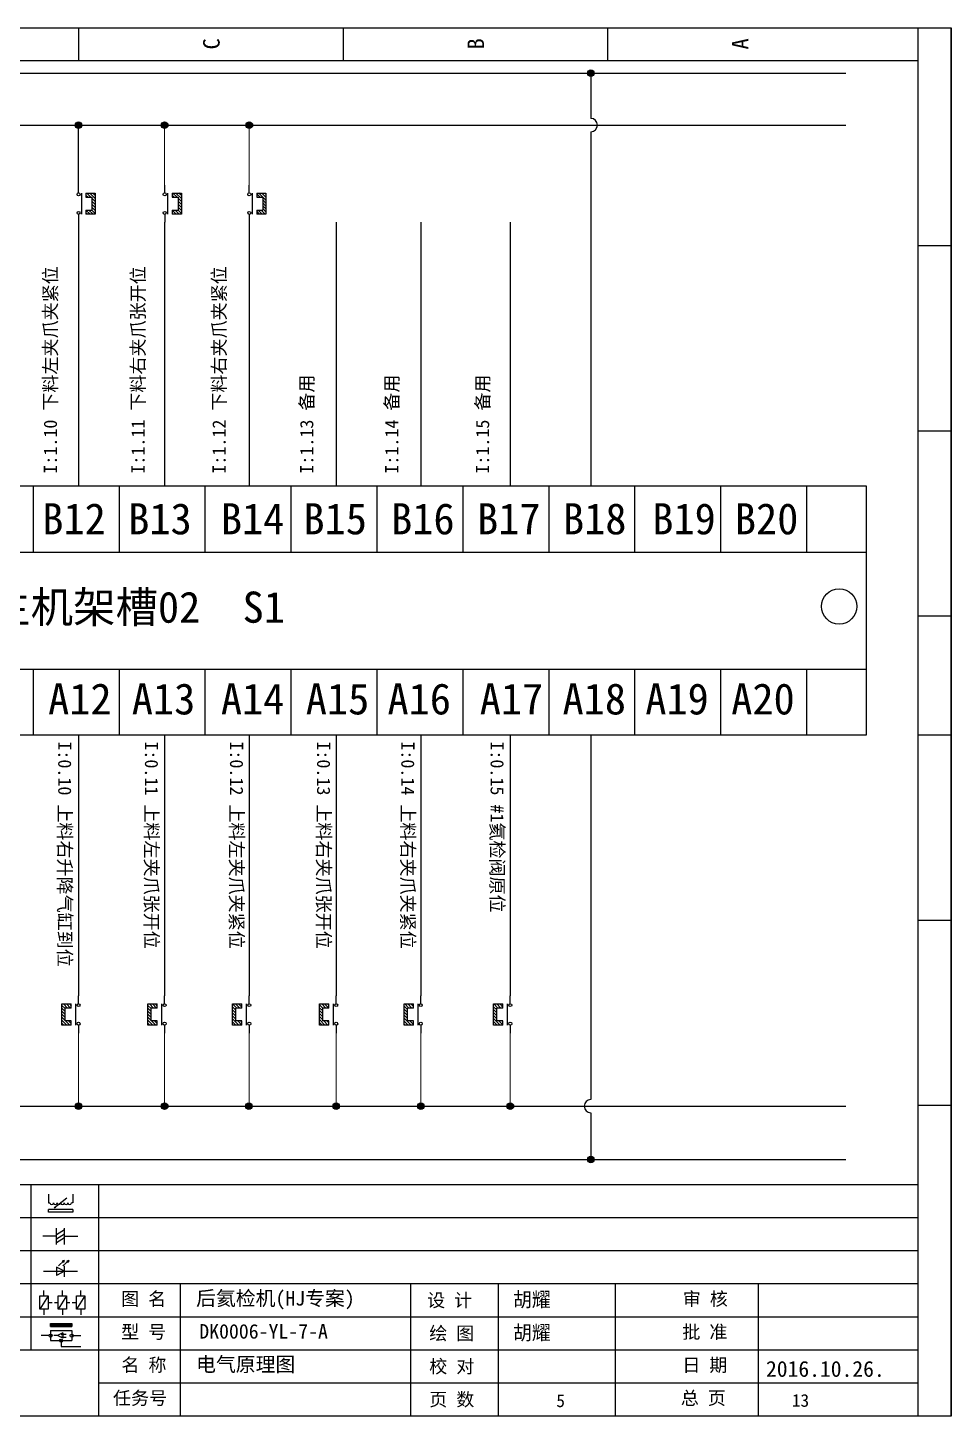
# Model space of a CAD drawing. Extents: x -5838 to -2107, y -921 to 708.
# Drawn here: x -4633 to -4493.3, y -530.6 to -320.6 of the extents above; entities that cross this region are included whole.
import ezdxf

# ---------------------------------------------------------------- set-up
doc = ezdxf.new("R2010")
doc.units = 0
doc.header["$MEASUREMENT"] = 0
doc.styles.add('汉字', font='')
doc.styles.get('汉字').set_extended_font_data('新宋体')

# ---------------------------------------------------------------- blocks, each defined once
blk = doc.blocks.new('电容')
at = {"linetype": 'ByBlock'}
for p, q in [((-1756.08, -782.99), (-1756.08, -780.56)), ((-1754.86, -780.79), (-1756.08, -781.55)), ((-1754.86, -782.99), (-1754.86, -780.56)), ((-1756.08, -781.77), (-1758.13, -781.77)), ((-1754.86, -781.44), (-1756.08, -782.2)), ((-1754.86, -781.99), (-1756.08, -782.75)), ((-1754.86, -781.77), (-1752.81, -781.77))]:
    blk.add_line(p, q, dxfattribs=at)
blk = doc.blocks.new('发光二极管')
at = {"linetype": 'ByBlock'}
for p, q in [((-1755.78, -785.92), (-1754.89, -785.14)), ((-1754.89, -785.14), (-1755.2, -785.22)), ((-1755.2, -785.22), (-1755.01, -785.43)), ((-1755.08, -785.92), (-1754.18, -785.14)), ((-1754.89, -785.14), (-1755.01, -785.43)), ((-1754.18, -785.14), (-1754.49, -785.22)), ((-1754.49, -785.22), (-1754.31, -785.43)), ((-1754.18, -785.14), (-1754.31, -785.43)), ((-1758.01, -786.77), (-1752.89, -786.77)), ((-1754.84, -786.77), (-1756.04, -786.16)), ((-1756.04, -786.16), (-1756.04, -787.39)), ((-1754.84, -786.77), (-1756.04, -787.39)), ((-1754.84, -787.63), (-1754.84, -785.92))]:
    blk.add_line(p, q, dxfattribs=at)
blk = doc.blocks.new('比例电磁阀')
at = {"linetype": 'ByBlock'}
for p, q in [((-1757.26, -775.38), (-1757.26, -776.71)), ((-1757.26, -776.71), (-1757.05, -776.71)), ((-1754.5, -775.98), (-1756.35, -777.44)), ((-1753.58, -776.71), (-1753.8, -776.71)), ((-1753.58, -775.38), (-1753.58, -776.71)), ((-1753.6, -777.73), (-1757.25, -777.73)), ((-1757.25, -778.13), (-1757.25, -777.73)), ((-1753.6, -778.13), (-1757.25, -778.13)), ((-1756.35, -777.44), (-1756.25, -777.25)), ((-1756.35, -777.44), (-1756.15, -777.38)), ((-1756.15, -777.38), (-1756.25, -777.25)), ((-1753.6, -777.73), (-1753.6, -778.13))]:
    blk.add_line(p, q, dxfattribs=at)
for centre in [(-1756.78, -776.71), (-1756.24, -776.71), (-1755.7, -776.71), (-1755.15, -776.71), (-1754.61, -776.71), (-1754.07, -776.71)]:
    blk.add_arc(centre, 0.271, 180, 0, dxfattribs=at)
blk = doc.blocks.new('保安开关')
at = {"linetype": 'ByBlock'}
for p, q in [((-1757.33, -790.79), (-1758.6, -792.81)), ((-1757.96, -790.79), (-1757.96, -789.97)), ((-1754.54, -790.79), (-1755.81, -792.81)), ((-1755.17, -790.79), (-1755.17, -789.97)), ((-1751.75, -790.79), (-1753.02, -792.81)), ((-1752.39, -790.79), (-1752.39, -789.97)), ((-1757.96, -792.81), (-1757.96, -793.62)), ((-1757.33, -791.8), (-1756.72, -791.8)), ((-1756.35, -791.8), (-1755.89, -791.8)), ((-1755.17, -792.81), (-1755.17, -793.62)), ((-1754.52, -791.8), (-1754.06, -791.8)), ((-1753.69, -791.8), (-1753.08, -791.8)), ((-1752.39, -792.81), (-1752.39, -793.62))]:
    blk.add_line(p, q, dxfattribs=at)
for points in [[(-1758.6, -790.79), (-1757.33, -790.79), (-1757.33, -792.81), (-1758.6, -792.81)], [(-1755.81, -790.79), (-1754.54, -790.79), (-1754.54, -792.81), (-1755.81, -792.81)], [(-1753.02, -790.79), (-1751.75, -790.79), (-1751.75, -792.81), (-1753.02, -792.81)]]:
    blk.add_lwpolyline(points, close=True, dxfattribs=at)
blk = doc.blocks.new('接近开关')
at = {"linetype": 'ByBlock'}
h = blk.add_hatch(dxfattribs=at)
h.set_pattern_fill('ANSI31', color=256, scale=0.01, style=0)
h.set_pattern_definition([(45, (-89.131516, -30.795668), (-0.0224506403, 0.0224506403), [])])
h.paths.add_polyline_path([(-1513.76, -1123.35), (-1513.76, -1122.85), (-1516.96, -1122.85), (-1516.96, -1123.35)])
for p, q in [((-1516.96, -1123.35), (-1516.96, -1122.85)), ((-1516.96, -1122.85), (-1513.76, -1122.85)), ((-1516.96, -1123.35), (-1513.76, -1123.35)), ((-1513.76, -1122.85), (-1513.76, -1123.35)), ((-1517.18, -1124.71), (-1518.36, -1124.71)), ((-1516.96, -1123.95), (-1513.76, -1123.95)), ((-1516.96, -1123.95), (-1516.96, -1125.47)), ((-1516.96, -1125.47), (-1513.76, -1125.47)), ((-1515.91, -1124.71), (-1516.45, -1124.71)), ((-1515.11, -1124.31), (-1515.91, -1124.71)), ((-1515.11, -1125.11), (-1515.91, -1124.71)), ((-1515.33, -1124.53), (-1515.17, -1124.53)), ((-1515.33, -1124.88), (-1515.17, -1124.88)), ((-1515.25, -1124.45), (-1515.25, -1124.61)), ((-1515.11, -1124.31), (-1515.11, -1125.11)), ((-1515.11, -1124.48), (-1514.58, -1124.48)), ((-1515.11, -1124.94), (-1514.58, -1124.94)), ((-1513.76, -1123.95), (-1513.76, -1125.47)), ((-1513.54, -1124.71), (-1512.36, -1124.71)), ((-1515.36, -1125.69), (-1515.36, -1126.36)), ((-1515.36, -1126.36), (-1512.36, -1126.36))]:
    blk.add_line(p, q, dxfattribs=at)
for centre in [(-1516.96, -1124.71), (-1515.36, -1125.47), (-1513.76, -1124.71)]:
    blk.add_circle(centre, 0.225, dxfattribs=at)
blk = doc.blocks.new('磁性开关')
at = {"linetype": 'ByBlock'}
h = blk.add_hatch(dxfattribs=at)
h.set_pattern_fill('ANSI31', color=256, scale=0.1, style=0)
h.set_pattern_definition([(45, (0, 0), (-0.224506403, 0.224506403), [])])
h.paths.add_polyline_path([(-1907.69, -775.29), (-1910.88, -775.29), (-1910.88, -776.69), (-1910.25, -776.69), (-1910.25, -775.79), (-1908.31, -775.79), (-1908.31, -776.69), (-1907.69, -776.69)])
for p, q in [((-1910.88, -776.69), (-1910.88, -775.29)), ((-1910.88, -775.29), (-1907.69, -775.29)), ((-1910.88, -776.69), (-1910.25, -776.69)), ((-1910.25, -776.69), (-1910.25, -775.79)), ((-1910.25, -775.79), (-1908.31, -775.79)), ((-1908.31, -776.69), (-1908.31, -775.79)), ((-1908.31, -776.69), (-1907.69, -776.69)), ((-1907.69, -775.29), (-1907.69, -776.69)), ((-1910.91, -777.81), (-1912.09, -777.81)), ((-1910.88, -777.39), (-1907.69, -777.39)), ((-1907.66, -777.81), (-1906.48, -777.81))]:
    blk.add_line(p, q, dxfattribs=at)
for centre in [(-1910.68, -777.81), (-1907.88, -777.81)]:
    blk.add_circle(centre, 0.225, dxfattribs=at)

msp = doc.modelspace()

# ---------------------------------------------------------------- hatches: boundary and pattern name
at = {"lineweight": -2}
h = msp.add_hatch(color=0, dxfattribs=at)
edge = h.paths.add_edge_path()
edge.add_arc((-4547.85, -327.43), 0.5, 0, 360)
h = msp.add_hatch(color=0, dxfattribs=at)
edge = h.paths.add_edge_path()
edge.add_arc((-4625.34, -335.3), 0.5, 0, 360)
h = msp.add_hatch(color=0, dxfattribs=at)
edge = h.paths.add_edge_path()
edge.add_arc((-4612.32, -335.3), 0.5, 0, 360)
h = msp.add_hatch(color=0, dxfattribs=at)
edge = h.paths.add_edge_path()
edge.add_arc((-4599.51, -335.3), 0.5, 0, 360)
h = msp.add_hatch(color=0, dxfattribs=at)
edge = h.paths.add_edge_path()
edge.add_arc((-4625.34, -483.69), 0.5, 0, 360)
h = msp.add_hatch(color=0, dxfattribs=at)
edge = h.paths.add_edge_path()
edge.add_arc((-4612.32, -483.69), 0.5, 0, 360)
h = msp.add_hatch(color=0, dxfattribs=at)
edge = h.paths.add_edge_path()
edge.add_arc((-4599.57, -483.69), 0.5, 0, 360)
h = msp.add_hatch(color=0, dxfattribs=at)
edge = h.paths.add_edge_path()
edge.add_arc((-4586.37, -483.69), 0.5, 0, 360)
h = msp.add_hatch(color=0, dxfattribs=at)
edge = h.paths.add_edge_path()
edge.add_arc((-4573.57, -483.69), 0.5, 0, 360)
h = msp.add_hatch(color=0, dxfattribs=at)
edge = h.paths.add_edge_path()
edge.add_arc((-4560.03, -483.69), 0.5, 0, 360)
h = msp.add_hatch(color=0, dxfattribs=at)
edge = h.paths.add_edge_path()
edge.add_arc((-4547.85, -491.74), 0.5, 0, 360)

# ---------------------------------------------------------------- linework, layer by layer
at = {"linetype": 'ByBlock'}
for p, q in [((-4790.33, -320.58), (-4493.33, -320.58)), ((-4493.33, -320.58), (-4493.33, -530.58)), ((-4493.33, -530.58), (-4493.33, -320.58)), ((-4498.33, -495.58), (-4785.33, -495.58)), ((-4498.33, -500.58), (-4785.33, -500.58)), ((-4498.33, -505.58), (-4785.33, -505.58)), ((-4498.33, -510.58), (-4785.33, -510.58)), ((-4498.33, -515.58), (-4785.33, -515.58)), ((-4498.33, -520.58), (-4785.33, -520.58)), ((-4498.33, -525.58), (-4622.31, -525.58)), ((-4493.33, -530.58), (-4790.33, -530.58))]:
    msp.add_line(p, q, dxfattribs=at)
at = {"color": 0, "lineweight": -2}
for p, q in [((-4776.02, -327.43), (-4509.27, -327.43)), ((-4547.85, -327.43), (-4547.85, -334.3)), ((-4776.02, -335.3), (-4573.57, -335.3)), ((-4625.34, -344.32), (-4625.34, -335.3)), ((-4573.57, -335.3), (-4509.27, -335.3)), ((-4547.85, -336.3), (-4547.85, -389.88)), ((-4625.34, -349.99), (-4625.34, -389.88)), ((-4612.32, -349.99), (-4612.32, -389.88)), ((-4599.51, -349.99), (-4599.51, -389.88)), ((-4586.36, -349.99), (-4586.36, -389.88)), ((-4573.57, -349.99), (-4573.57, -389.88)), ((-4560.03, -349.99), (-4560.03, -389.88)), ((-4632.22, -389.88), (-4632.22, -399.88)), ((-4619.22, -389.88), (-4619.22, -399.88)), ((-4606.22, -389.88), (-4606.22, -399.88)), ((-4593.22, -389.88), (-4593.22, -399.88)), ((-4580.22, -389.88), (-4580.22, -399.88)), ((-4567.22, -389.88), (-4567.22, -399.88)), ((-4554.22, -389.88), (-4554.22, -399.88)), ((-4541.22, -389.88), (-4541.22, -399.88)), ((-4528.22, -389.88), (-4528.22, -399.88)), ((-4515.22, -389.88), (-4515.22, -399.88)), ((-4772.22, -399.88), (-4506.2, -399.88)), ((-4772.22, -417.58), (-4506.2, -417.58)), ((-4632.22, -417.58), (-4632.22, -427.58)), ((-4619.22, -417.58), (-4619.22, -427.58)), ((-4606.22, -417.58), (-4606.22, -427.58)), ((-4593.22, -417.58), (-4593.22, -427.58)), ((-4580.22, -417.58), (-4580.22, -427.58)), ((-4567.22, -417.58), (-4567.22, -427.58)), ((-4554.22, -417.58), (-4554.22, -427.58)), ((-4541.22, -417.58), (-4541.22, -427.58)), ((-4528.22, -417.58), (-4528.22, -427.58)), ((-4515.22, -417.58), (-4515.22, -427.58)), ((-4625.34, -427.59), (-4625.34, -467.01)), ((-4612.32, -427.59), (-4612.32, -467.01)), ((-4599.51, -427.59), (-4599.51, -467.01)), ((-4586.36, -427.59), (-4586.36, -467.01)), ((-4573.57, -427.59), (-4573.57, -467.01)), ((-4560.03, -427.59), (-4560.03, -467.01)), ((-4547.85, -427.62), (-4547.85, -482.69)), ((-4776.02, -483.69), (-4509.27, -483.69)), ((-4547.85, -484.69), (-4547.85, -491.74)), ((-4776.02, -491.74), (-4509.27, -491.74)), ((-4632.54, -495.58), (-4632.54, -520.58)), ((-4622.31, -495.58), (-4622.31, -530.5)), ((-4609.98, -510.58), (-4609.98, -530.5)), ((-4575.11, -510.58), (-4575.11, -530.58)), ((-4561.85, -510.58), (-4561.85, -530.58)), ((-4544.16, -510.58), (-4544.16, -530.58)), ((-4522.55, -510.58), (-4522.55, -530.58))]:
    msp.add_line(p, q, dxfattribs=at)
at = {"lineweight": 0}
for p, q in [((-4612.32, -344.37), (-4612.32, -335.3)), ((-4599.51, -344.37), (-4599.51, -335.3)), ((-4625.34, -472.62), (-4625.34, -483.69)), ((-4612.32, -472.62), (-4612.32, -483.69)), ((-4599.51, -472.62), (-4599.51, -483.69)), ((-4586.36, -472.62), (-4586.36, -483.69)), ((-4573.57, -472.62), (-4573.57, -483.69)), ((-4560.03, -472.62), (-4560.03, -483.69))]:
    msp.add_line(p, q, dxfattribs=at)
at = {"linetype": 'ByBlock'}
for points in [[(-4625.33, -320.58), (-4625.33, -325.58)], [(-4585.33, -320.58), (-4585.33, -325.58)], [(-4545.33, -320.58), (-4545.33, -325.58)], [(-4498.33, -530.58), (-4498.33, -320.58)], [(-4498.33, -325.58), (-4790.33, -325.58)], [(-4493.33, -353.58), (-4498.33, -353.58)], [(-4493.33, -381.58), (-4498.33, -381.58)], [(-4493.33, -409.58), (-4498.33, -409.58)], [(-4493.33, -427.58), (-4498.33, -427.58)], [(-4493.33, -455.58), (-4498.33, -455.58)], [(-4493.33, -483.58), (-4498.33, -483.58)]]:
    msp.add_lwpolyline(points, dxfattribs=at)
at = {"color": 0, "lineweight": -2}
msp.add_lwpolyline([(-4772.22, -389.88), (-4506.2, -389.88), (-4506.2, -427.58), (-4772.22, -427.58)], close=True, dxfattribs=at)
for centre, radius in [((-4547.85, -327.43), 0.5), ((-4625.34, -335.3), 0.5), ((-4612.32, -335.3), 0.5), ((-4599.51, -335.3), 0.5), ((-4510.28, -408.1), 2.67), ((-4625.34, -483.69), 0.5), ((-4612.32, -483.69), 0.5), ((-4599.57, -483.69), 0.5), ((-4586.37, -483.69), 0.5), ((-4573.57, -483.69), 0.5), ((-4560.03, -483.69), 0.5), ((-4547.85, -491.74), 0.5)]:
    msp.add_circle(centre, radius, dxfattribs=at)
for centre, start, end in [((-4547.85, -335.3), 270, 90), ((-4547.85, -483.69), 90, 270)]:
    msp.add_arc(centre, 1, start, end, dxfattribs=at)

# ---------------------------------------------------------------- block references
at = {"linetype": 'ByBlock'}
for p, rotation in [((-3847.53, -2256.46), 270), ((-3834.5, -2256.46), 270), ((-3821.7, -2256.46), 270), ((-5403.15, 1439.47), 90), ((-5390.13, 1439.47), 90), ((-5377.32, 1439.47), 90), ((-5364.18, 1439.47), 90), ((-5351.38, 1439.47), 90), ((-5337.84, 1439.47), 90)]:
    msp.add_blockref('磁性开关', p, dxfattribs=dict(at, rotation=rotation))
for name, p in [('比例电磁阀', (-2872.62, 278.4)), ('电容', (-2872.62, 278.4)), ('发光二极管', (-2872.62, 278.11)), ('保安开关', (-2872.62, 278.4)), ('接近开关', (-3112.62, 606.32))]:
    msp.add_blockref(name, p, dxfattribs=at)

# ---------------------------------------------------------------- texts
at = {"linetype": 'ByBlock', "char_height": 2.5, "width": 5, "attachment_point": 1, "rotation": 90}
for s, insert in [('{\\fKaiTi_GB2312|b0|i0|c134|p0;C}', (-4606.5, -323.87)), ('{\\fKaiTi_GB2312|b0|i0|c134|p0;B}', (-4566.5, -323.87)), ('{\\fKaiTi_GB2312|b0|i0|c134|p0;A}', (-4526.5, -323.87))]:
    msp.add_mtext(s, dxfattribs=dict(at, insert=insert))
at = {"color": 0, "lineweight": -2, "char_height": 2, "width": 71.7944, "attachment_point": 1}
for s, insert, rotation in [('I:1.10 {\\fSimSun|b0|i0|c134|p2;\\C256;下料左夹爪夹紧位}', (-4630.61, -388.01), 90), ('{\\C256;I:1.11 \\fSimSun|b0|i0|c134|p2;下料右夹爪张开位}', (-4617.35, -388.01), 90), ('I:1.12 {\\fSimSun|b0|i0|c134|p2;\\C256;下料右夹爪夹紧位}', (-4605.09, -388.01), 90), ('{\\C6;I:1.13 \\fSimSun|b0|i0|c134|p2;备用}', (-4591.83, -388.01), 90), ('{\\C6;I:1.14 \\fSimSun|b0|i0|c134|p2;备用}', (-4578.97, -388.01), 90), ('{\\C6;I:1.15 \\fSimSun|b0|i0|c134|p2;备用}', (-4565.23, -388.01), 90), ('{\\C256;I:0.10 \\fSimSun|b0|i0|c134|p2;上料右升降气缸到位}', (-4626.42, -428.52), 270), ('{\\C256;I:0.11 \\fSimSun|b0|i0|c134|p2;上料左夹爪张开位}', (-4613.3, -428.52), 270), ('I:0.12 {\\fSimSun|b0|i0|c134|p2;\\C256;上料左夹爪夹紧位}', (-4600.43, -428.52), 270), ('I:0.13 {\\fSimSun|b0|i0|c134|p2;\\C256;上料右夹爪张开位}', (-4587.26, -428.52), 270), ('I:0.14 {\\fSimSun|b0|i0|c134|p2;\\C256;上料右夹爪夹紧位}', (-4574.52, -428.52), 270), ('{\\C256;I:0.15 \\fSimSun|b0|i0|c134|p2;#1氦检阀原位}', (-4561.01, -428.52), 270)]:
    msp.add_mtext(s, dxfattribs=dict(at, insert=insert, rotation=rotation))
at = {"color": 0, "lineweight": -2, "attachment_point": 1}
for s, insert, char_height, width in [('B12', (-4630.83, -392.49), 4.706, 7.2035), ('B13', (-4617.83, -392.49), 4.706, 7.2035), ('B14', (-4603.81, -392.49), 4.706, 7.2035), ('B15', (-4591.32, -392.49), 4.706, 7.2035), ('B16', (-4578.06, -392.49), 4.706, 7.2035), ('B17', (-4565.06, -392.49), 4.706, 7.2035), ('B18', (-4552.06, -392.49), 4.706, 7.2035), ('B19', (-4538.55, -392.49), 4.706, 7.2035), ('B20', (-4526.06, -392.49), 4.706, 7.2035), ('CJ1W-ID261  {\\fSimSun|b0|i0|c134|p2;主机架槽}02  S1', (-4677.43, -405.86), 4.7064, 110.2879), ('A12', (-4629.95, -419.73), 4.706, 7.2035), ('A13', (-4617.29, -419.73), 4.706, 7.2035), ('A14', (-4603.81, -419.73), 4.706, 7.2035), ('A15', (-4590.97, -419.73), 4.706, 7.2035), ('A16', (-4578.61, -419.73), 4.706, 7.2035), ('A17', (-4564.65, -419.73), 4.706, 7.2035), ('A18', (-4552.13, -419.73), 4.706, 7.2035), ('A19', (-4539.61, -419.73), 4.706, 7.2035), ('A20', (-4526.61, -419.73), 4.706, 7.2035)]:
    msp.add_mtext(s, dxfattribs=dict(at, insert=insert, char_height=char_height, width=width))
at = {"char_height": 2, "attachment_point": 1, "style": '汉字'}
for s, insert in [('{\\fKaiTi_GB2312|b0|i0|c134|p0;图 名}', (-4618.91, -511.82)), ('{\\fKaiTi_GB2312|b0|i0|c134|p0;设 计}', (-4572.62, -512.04)), ('{\\fKaiTi_GB2312|b0|i0|c134|p0;审 核}', (-4533.94, -511.83)), ('{\\fKaiTi_GB2312|b0|i0|c134|p0;型 号}', (-4618.91, -516.82)), ('{\\fKaiTi_GB2312|b0|i0|c134|p0;批 准}', (-4534.01, -516.83)), ('{\\fKaiTi_GB2312|b0|i0|c134|p0;绘 图}', (-4572.29, -517.04)), ('{\\fKaiTi_GB2312|b0|i0|c134|p0;名 称}', (-4618.86, -521.82)), ('{\\fKaiTi_GB2312|b0|i0|c134|p0;校 对}', (-4572.29, -522.04)), ('{\\fKaiTi_GB2312|b0|i0|c134|p0;日 期}', (-4534.01, -521.83)), ('{\\fKaiTi_GB2312|b0|i0|c134|p0;任务号}', (-4620.13, -526.83)), ('{\\fKaiTi_GB2312|b0|i0|c134|p0;页 数}', (-4572.29, -527.04)), ('{\\fKaiTi_GB2312|b0|i0|c134|p0;总 页}', (-4534.24, -526.83))]:
    msp.add_mtext(s, dxfattribs=dict(at, insert=insert))
at = {"char_height": 2.2, "width": 75.3177, "attachment_point": 1, "style": '汉字'}
for s, insert in [('后氦检机(HJ专案)', (-4607.56, -511.64)), ('{\\fKaiTi_GB2312|b0|i0|c134|p49;DK0006-YL-7-A}', (-4607.08, -516.64))]:
    msp.add_mtext(s, dxfattribs=dict(at, insert=insert))
at = {"attachment_point": 1}
for s, insert, char_height, width in [('胡耀', (-4559.63, -511.83), 2.2, 75.3177), ('胡耀', (-4559.63, -516.83), 2.2, 75.3177), ('{\\fKaiTi_GB2312|b0|i0|c134|p49;电气原理图}', (-4607.56, -521.63), 2.2, 75.3177), ('{\\fKaiTi_GB2312|b0|i0|c134|p49;2016.10.26.}', (-4521.35, -522.22), 2.4, 60.2542), ('{\\fKaiTi_GB2312|b0|i0|c134|p49;5}', (-4553.07, -527.28), 1.92, 75.3177), ('{\\fKaiTi_GB2312|b0|i0|c134|p49;13}', (-4517.44, -527.23), 1.92, 75.3177)]:
    msp.add_mtext(s, dxfattribs=dict(at, insert=insert, char_height=char_height, width=width))

doc.saveas('drawing.dxf')
